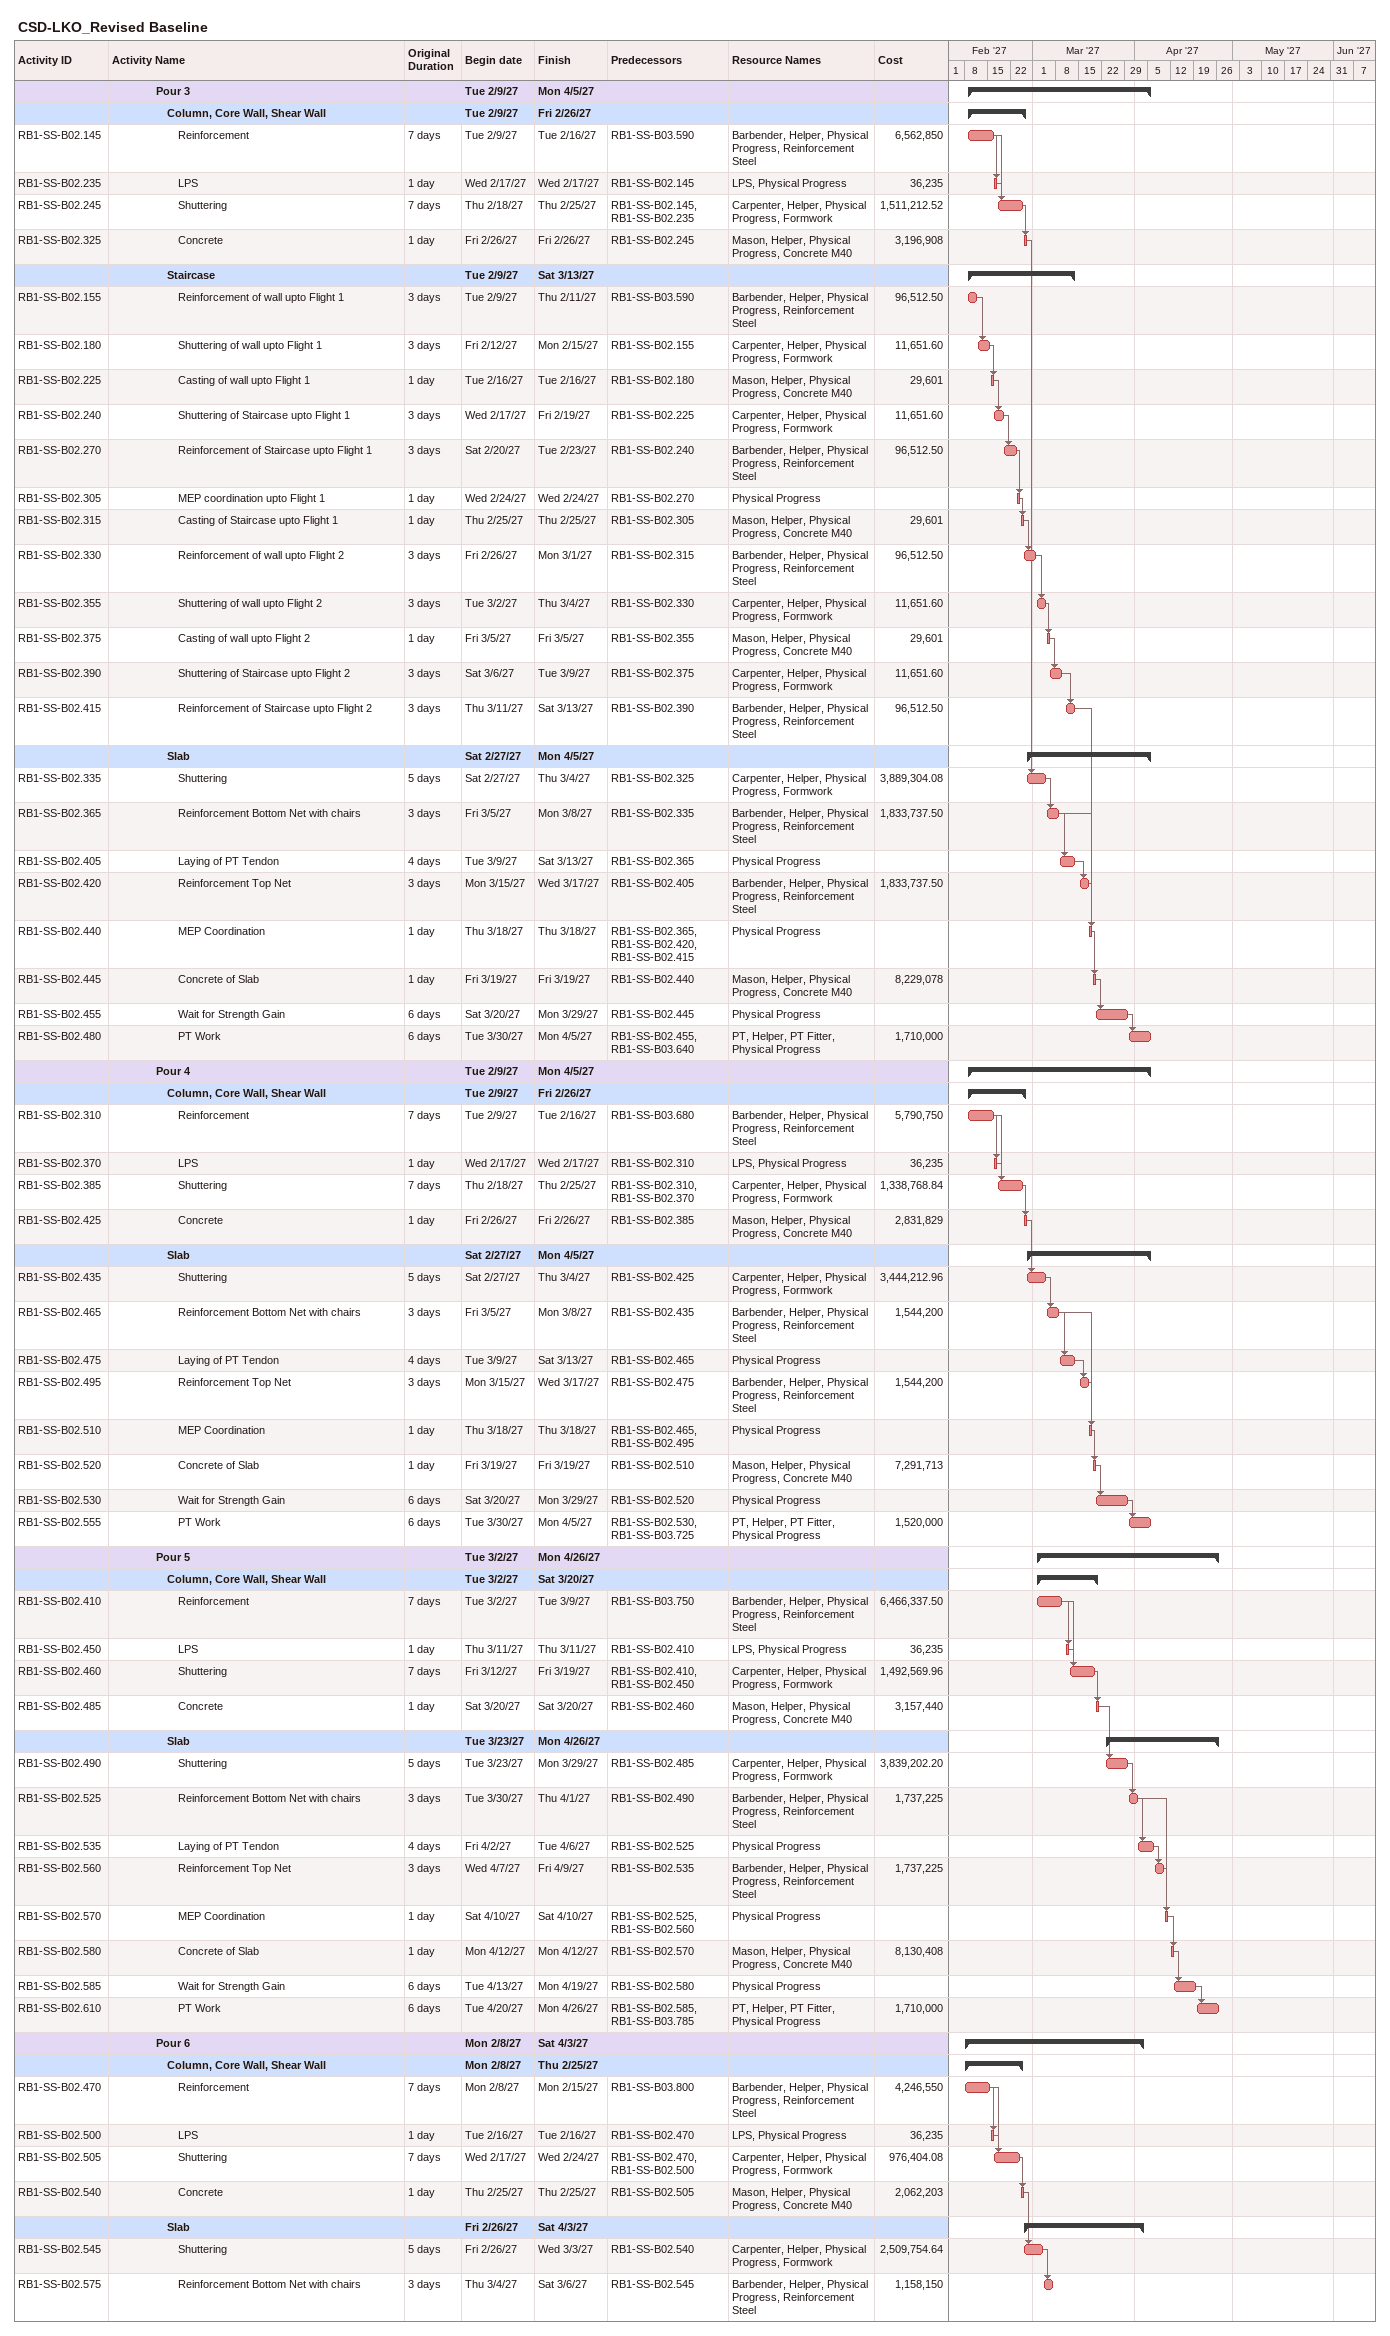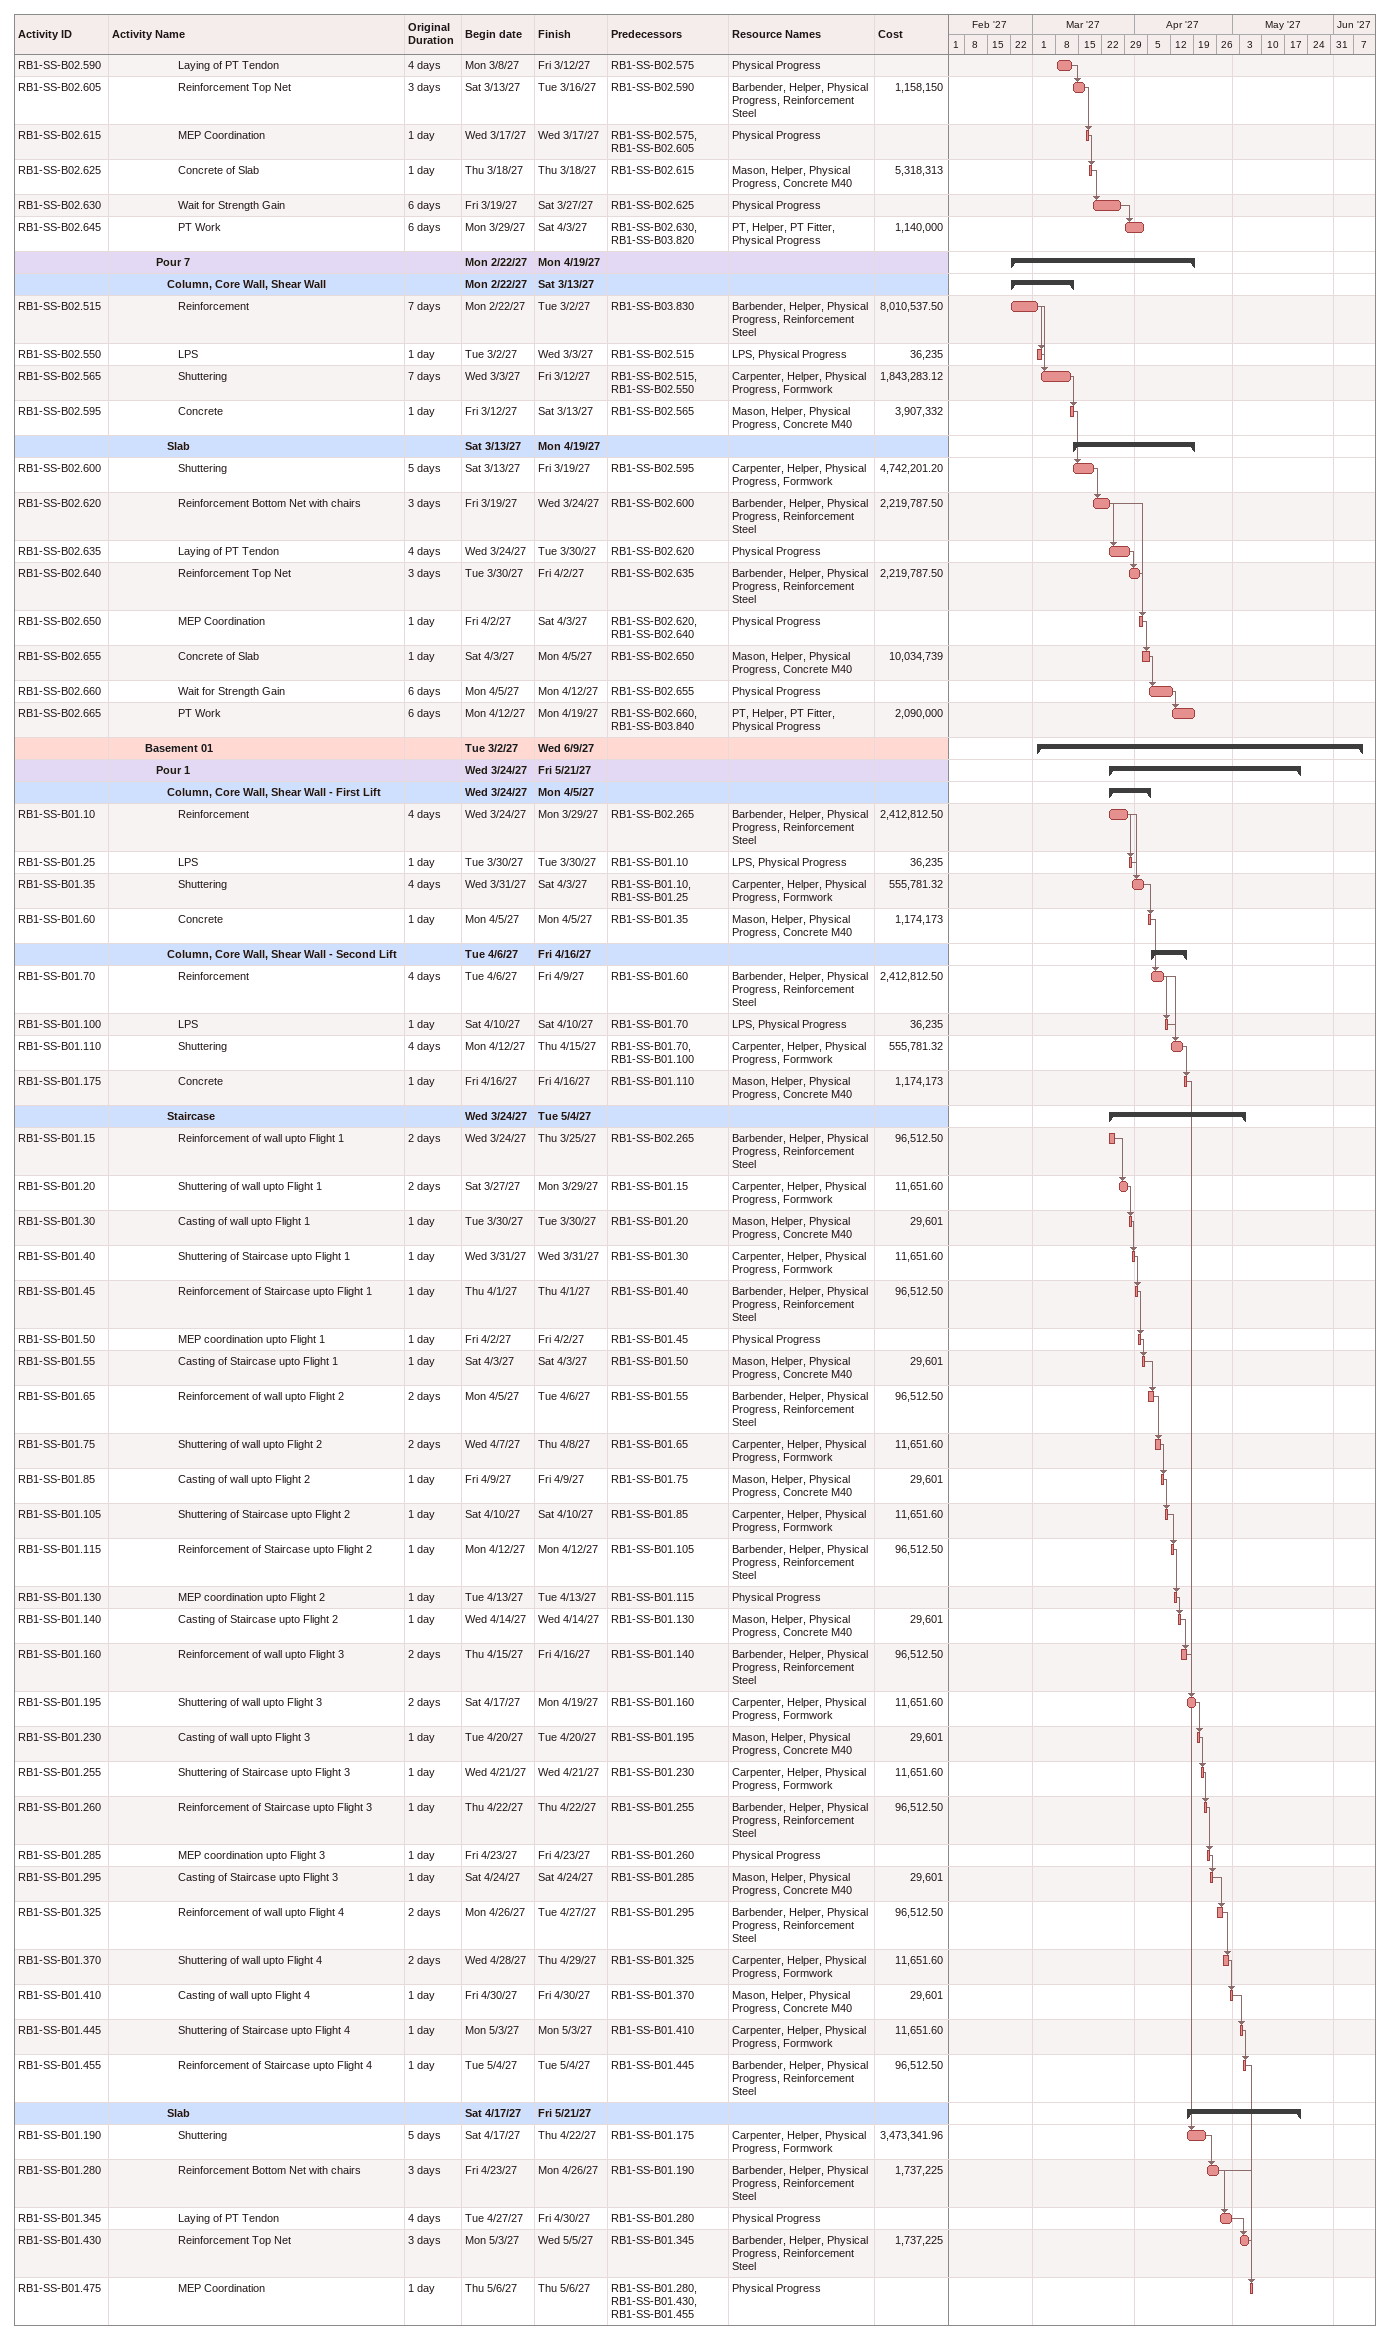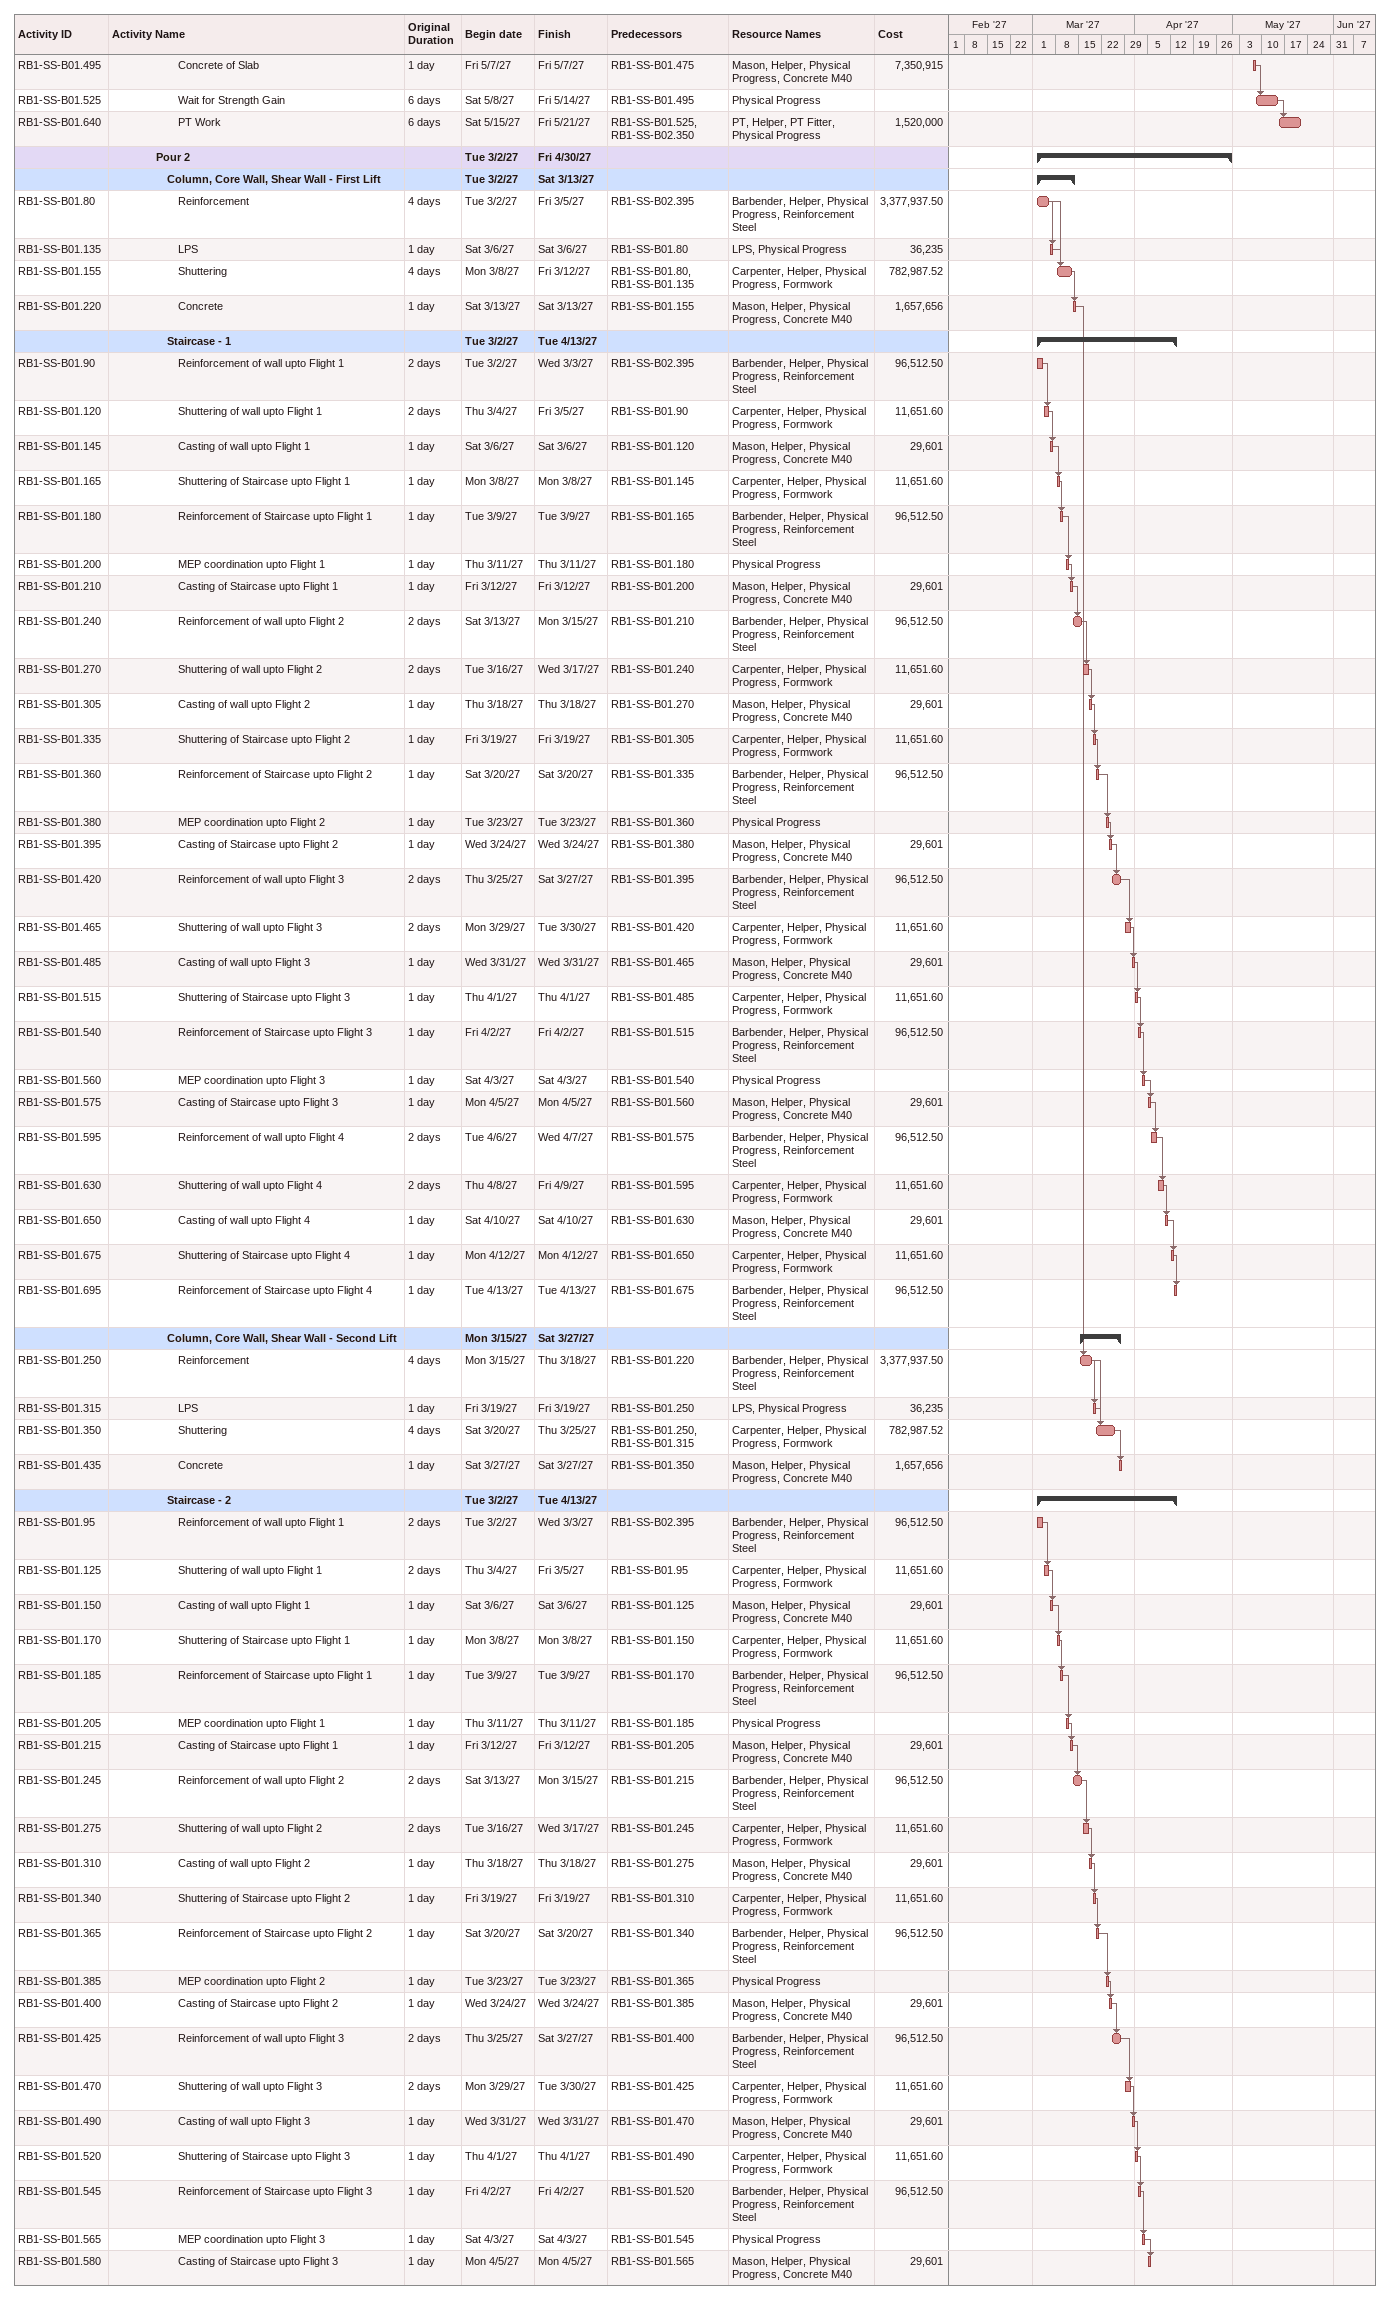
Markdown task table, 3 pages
CSD-LKO_Revised Baseline

| ID | Level | Task | Original duration | Start | Finish | Predecessors | Resources | Cost |
|---|---|---|---|---|---|---|---|---|
|  | 5 | **Pour 3** |  | 2027-02-09 | 2027-04-05 |  |  |  |
|  | 6 | **Column, Core Wall, Shear Wall** |  | 2027-02-09 | 2027-02-26 |  |  |  |
| RB1-SS-B02.145 | 7 | Reinforcement | 7d | 2027-02-09 | 2027-02-16 | RB1-SS-B03.590 | Barbender, Helper, Physical Progress, Reinforcement Steel | 6562850 |
| RB1-SS-B02.235 | 7 | LPS | 1d | 2027-02-17 | 2027-02-17 | RB1-SS-B02.145 | LPS, Physical Progress | 36235 |
| RB1-SS-B02.245 | 7 | Shuttering | 7d | 2027-02-18 | 2027-02-25 | RB1-SS-B02.145, RB1-SS-B02.235 | Carpenter, Helper, Physical Progress, Formwork | 1511212.52 |
| RB1-SS-B02.325 | 7 | Concrete | 1d | 2027-02-26 | 2027-02-26 | RB1-SS-B02.245 | Mason, Helper, Physical Progress, Concrete M40 | 3196908 |
|  | 6 | **Staircase** |  | 2027-02-09 | 2027-03-13 |  |  |  |
| RB1-SS-B02.155 | 7 | Reinforcement of wall upto Flight 1 | 3d | 2027-02-09 | 2027-02-11 | RB1-SS-B03.590 | Barbender, Helper, Physical Progress, Reinforcement Steel | 96512.50 |
| RB1-SS-B02.180 | 7 | Shuttering of wall upto Flight 1 | 3d | 2027-02-12 | 2027-02-15 | RB1-SS-B02.155 | Carpenter, Helper, Physical Progress, Formwork | 11651.60 |
| RB1-SS-B02.225 | 7 | Casting of wall upto Flight 1 | 1d | 2027-02-16 | 2027-02-16 | RB1-SS-B02.180 | Mason, Helper, Physical Progress, Concrete M40 | 29601 |
| RB1-SS-B02.240 | 7 | Shuttering of Staircase upto Flight 1 | 3d | 2027-02-17 | 2027-02-19 | RB1-SS-B02.225 | Carpenter, Helper, Physical Progress, Formwork | 11651.60 |
| RB1-SS-B02.270 | 7 | Reinforcement of Staircase upto Flight 1 | 3d | 2027-02-20 | 2027-02-23 | RB1-SS-B02.240 | Barbender, Helper, Physical Progress, Reinforcement Steel | 96512.50 |
| RB1-SS-B02.305 | 7 | MEP coordination upto Flight 1 | 1d | 2027-02-24 | 2027-02-24 | RB1-SS-B02.270 | Physical Progress |  |
| RB1-SS-B02.315 | 7 | Casting of Staircase upto Flight 1 | 1d | 2027-02-25 | 2027-02-25 | RB1-SS-B02.305 | Mason, Helper, Physical Progress, Concrete M40 | 29601 |
| RB1-SS-B02.330 | 7 | Reinforcement of wall upto Flight 2 | 3d | 2027-02-26 | 2027-03-01 | RB1-SS-B02.315 | Barbender, Helper, Physical Progress, Reinforcement Steel | 96512.50 |
| RB1-SS-B02.355 | 7 | Shuttering of wall upto Flight 2 | 3d | 2027-03-02 | 2027-03-04 | RB1-SS-B02.330 | Carpenter, Helper, Physical Progress, Formwork | 11651.60 |
| RB1-SS-B02.375 | 7 | Casting of wall upto Flight 2 | 1d | 2027-03-05 | 2027-03-05 | RB1-SS-B02.355 | Mason, Helper, Physical Progress, Concrete M40 | 29601 |
| RB1-SS-B02.390 | 7 | Shuttering of Staircase upto Flight 2 | 3d | 2027-03-06 | 2027-03-09 | RB1-SS-B02.375 | Carpenter, Helper, Physical Progress, Formwork | 11651.60 |
| RB1-SS-B02.415 | 7 | Reinforcement of Staircase upto Flight 2 | 3d | 2027-03-11 | 2027-03-13 | RB1-SS-B02.390 | Barbender, Helper, Physical Progress, Reinforcement Steel | 96512.50 |
|  | 6 | **Slab** |  | 2027-02-27 | 2027-04-05 |  |  |  |
| RB1-SS-B02.335 | 7 | Shuttering | 5d | 2027-02-27 | 2027-03-04 | RB1-SS-B02.325 | Carpenter, Helper, Physical Progress, Formwork | 3889304.08 |
| RB1-SS-B02.365 | 7 | Reinforcement Bottom Net with chairs | 3d | 2027-03-05 | 2027-03-08 | RB1-SS-B02.335 | Barbender, Helper, Physical Progress, Reinforcement Steel | 1833737.50 |
| RB1-SS-B02.405 | 7 | Laying of PT Tendon | 4d | 2027-03-09 | 2027-03-13 | RB1-SS-B02.365 | Physical Progress |  |
| RB1-SS-B02.420 | 7 | Reinforcement Top Net | 3d | 2027-03-15 | 2027-03-17 | RB1-SS-B02.405 | Barbender, Helper, Physical Progress, Reinforcement Steel | 1833737.50 |
| RB1-SS-B02.440 | 7 | MEP Coordination | 1d | 2027-03-18 | 2027-03-18 | RB1-SS-B02.365, RB1-SS-B02.420, RB1-SS-B02.415 | Physical Progress |  |
| RB1-SS-B02.445 | 7 | Concrete of Slab | 1d | 2027-03-19 | 2027-03-19 | RB1-SS-B02.440 | Mason, Helper, Physical Progress, Concrete M40 | 8229078 |
| RB1-SS-B02.455 | 7 | Wait for Strength Gain | 6d | 2027-03-20 | 2027-03-29 | RB1-SS-B02.445 | Physical Progress |  |
| RB1-SS-B02.480 | 7 | PT Work | 6d | 2027-03-30 | 2027-04-05 | RB1-SS-B02.455, RB1-SS-B03.640 | PT, Helper, PT Fitter, Physical Progress | 1710000 |
|  | 5 | **Pour 4** |  | 2027-02-09 | 2027-04-05 |  |  |  |
|  | 6 | **Column, Core Wall, Shear Wall** |  | 2027-02-09 | 2027-02-26 |  |  |  |
| RB1-SS-B02.310 | 7 | Reinforcement | 7d | 2027-02-09 | 2027-02-16 | RB1-SS-B03.680 | Barbender, Helper, Physical Progress, Reinforcement Steel | 5790750 |
| RB1-SS-B02.370 | 7 | LPS | 1d | 2027-02-17 | 2027-02-17 | RB1-SS-B02.310 | LPS, Physical Progress | 36235 |
| RB1-SS-B02.385 | 7 | Shuttering | 7d | 2027-02-18 | 2027-02-25 | RB1-SS-B02.310, RB1-SS-B02.370 | Carpenter, Helper, Physical Progress, Formwork | 1338768.84 |
| RB1-SS-B02.425 | 7 | Concrete | 1d | 2027-02-26 | 2027-02-26 | RB1-SS-B02.385 | Mason, Helper, Physical Progress, Concrete M40 | 2831829 |
|  | 6 | **Slab** |  | 2027-02-27 | 2027-04-05 |  |  |  |
| RB1-SS-B02.435 | 7 | Shuttering | 5d | 2027-02-27 | 2027-03-04 | RB1-SS-B02.425 | Carpenter, Helper, Physical Progress, Formwork | 3444212.96 |
| RB1-SS-B02.465 | 7 | Reinforcement Bottom Net with chairs | 3d | 2027-03-05 | 2027-03-08 | RB1-SS-B02.435 | Barbender, Helper, Physical Progress, Reinforcement Steel | 1544200 |
| RB1-SS-B02.475 | 7 | Laying of PT Tendon | 4d | 2027-03-09 | 2027-03-13 | RB1-SS-B02.465 | Physical Progress |  |
| RB1-SS-B02.495 | 7 | Reinforcement Top Net | 3d | 2027-03-15 | 2027-03-17 | RB1-SS-B02.475 | Barbender, Helper, Physical Progress, Reinforcement Steel | 1544200 |
| RB1-SS-B02.510 | 7 | MEP Coordination | 1d | 2027-03-18 | 2027-03-18 | RB1-SS-B02.465, RB1-SS-B02.495 | Physical Progress |  |
| RB1-SS-B02.520 | 7 | Concrete of Slab | 1d | 2027-03-19 | 2027-03-19 | RB1-SS-B02.510 | Mason, Helper, Physical Progress, Concrete M40 | 7291713 |
| RB1-SS-B02.530 | 7 | Wait for Strength Gain | 6d | 2027-03-20 | 2027-03-29 | RB1-SS-B02.520 | Physical Progress |  |
| RB1-SS-B02.555 | 7 | PT Work | 6d | 2027-03-30 | 2027-04-05 | RB1-SS-B02.530, RB1-SS-B03.725 | PT, Helper, PT Fitter, Physical Progress | 1520000 |
|  | 5 | **Pour 5** |  | 2027-03-02 | 2027-04-26 |  |  |  |
|  | 6 | **Column, Core Wall, Shear Wall** |  | 2027-03-02 | 2027-03-20 |  |  |  |
| RB1-SS-B02.410 | 7 | Reinforcement | 7d | 2027-03-02 | 2027-03-09 | RB1-SS-B03.750 | Barbender, Helper, Physical Progress, Reinforcement Steel | 6466337.50 |
| RB1-SS-B02.450 | 7 | LPS | 1d | 2027-03-11 | 2027-03-11 | RB1-SS-B02.410 | LPS, Physical Progress | 36235 |
| RB1-SS-B02.460 | 7 | Shuttering | 7d | 2027-03-12 | 2027-03-19 | RB1-SS-B02.410, RB1-SS-B02.450 | Carpenter, Helper, Physical Progress, Formwork | 1492569.96 |
| RB1-SS-B02.485 | 7 | Concrete | 1d | 2027-03-20 | 2027-03-20 | RB1-SS-B02.460 | Mason, Helper, Physical Progress, Concrete M40 | 3157440 |
|  | 6 | **Slab** |  | 2027-03-23 | 2027-04-26 |  |  |  |
| RB1-SS-B02.490 | 7 | Shuttering | 5d | 2027-03-23 | 2027-03-29 | RB1-SS-B02.485 | Carpenter, Helper, Physical Progress, Formwork | 3839202.20 |
| RB1-SS-B02.525 | 7 | Reinforcement Bottom Net with chairs | 3d | 2027-03-30 | 2027-04-01 | RB1-SS-B02.490 | Barbender, Helper, Physical Progress, Reinforcement Steel | 1737225 |
| RB1-SS-B02.535 | 7 | Laying of PT Tendon | 4d | 2027-04-02 | 2027-04-06 | RB1-SS-B02.525 | Physical Progress |  |
| RB1-SS-B02.560 | 7 | Reinforcement Top Net | 3d | 2027-04-07 | 2027-04-09 | RB1-SS-B02.535 | Barbender, Helper, Physical Progress, Reinforcement Steel | 1737225 |
| RB1-SS-B02.570 | 7 | MEP Coordination | 1d | 2027-04-10 | 2027-04-10 | RB1-SS-B02.525, RB1-SS-B02.560 | Physical Progress |  |
| RB1-SS-B02.580 | 7 | Concrete of Slab | 1d | 2027-04-12 | 2027-04-12 | RB1-SS-B02.570 | Mason, Helper, Physical Progress, Concrete M40 | 8130408 |
| RB1-SS-B02.585 | 7 | Wait for Strength Gain | 6d | 2027-04-13 | 2027-04-19 | RB1-SS-B02.580 | Physical Progress |  |
| RB1-SS-B02.610 | 7 | PT Work | 6d | 2027-04-20 | 2027-04-26 | RB1-SS-B02.585, RB1-SS-B03.785 | PT, Helper, PT Fitter, Physical Progress | 1710000 |
|  | 5 | **Pour 6** |  | 2027-02-08 | 2027-04-03 |  |  |  |
|  | 6 | **Column, Core Wall, Shear Wall** |  | 2027-02-08 | 2027-02-25 |  |  |  |
| RB1-SS-B02.470 | 7 | Reinforcement | 7d | 2027-02-08 | 2027-02-15 | RB1-SS-B03.800 | Barbender, Helper, Physical Progress, Reinforcement Steel | 4246550 |
| RB1-SS-B02.500 | 7 | LPS | 1d | 2027-02-16 | 2027-02-16 | RB1-SS-B02.470 | LPS, Physical Progress | 36235 |
| RB1-SS-B02.505 | 7 | Shuttering | 7d | 2027-02-17 | 2027-02-24 | RB1-SS-B02.470, RB1-SS-B02.500 | Carpenter, Helper, Physical Progress, Formwork | 976404.08 |
| RB1-SS-B02.540 | 7 | Concrete | 1d | 2027-02-25 | 2027-02-25 | RB1-SS-B02.505 | Mason, Helper, Physical Progress, Concrete M40 | 2062203 |
|  | 6 | **Slab** |  | 2027-02-26 | 2027-04-03 |  |  |  |
| RB1-SS-B02.545 | 7 | Shuttering | 5d | 2027-02-26 | 2027-03-03 | RB1-SS-B02.540 | Carpenter, Helper, Physical Progress, Formwork | 2509754.64 |
| RB1-SS-B02.575 | 7 | Reinforcement Bottom Net with chairs | 3d | 2027-03-04 | 2027-03-06 | RB1-SS-B02.545 | Barbender, Helper, Physical Progress, Reinforcement Steel | 1158150 |
| RB1-SS-B02.590 | 7 | Laying of PT Tendon | 4d | 2027-03-08 | 2027-03-12 | RB1-SS-B02.575 | Physical Progress |  |
| RB1-SS-B02.605 | 7 | Reinforcement Top Net | 3d | 2027-03-13 | 2027-03-16 | RB1-SS-B02.590 | Barbender, Helper, Physical Progress, Reinforcement Steel | 1158150 |
| RB1-SS-B02.615 | 7 | MEP Coordination | 1d | 2027-03-17 | 2027-03-17 | RB1-SS-B02.575, RB1-SS-B02.605 | Physical Progress |  |
| RB1-SS-B02.625 | 7 | Concrete of Slab | 1d | 2027-03-18 | 2027-03-18 | RB1-SS-B02.615 | Mason, Helper, Physical Progress, Concrete M40 | 5318313 |
| RB1-SS-B02.630 | 7 | Wait for Strength Gain | 6d | 2027-03-19 | 2027-03-27 | RB1-SS-B02.625 | Physical Progress |  |
| RB1-SS-B02.645 | 7 | PT Work | 6d | 2027-03-29 | 2027-04-03 | RB1-SS-B02.630, RB1-SS-B03.820 | PT, Helper, PT Fitter, Physical Progress | 1140000 |
|  | 5 | **Pour 7** |  | 2027-02-22 | 2027-04-19 |  |  |  |
|  | 6 | **Column, Core Wall, Shear Wall** |  | 2027-02-22 | 2027-03-13 |  |  |  |
| RB1-SS-B02.515 | 7 | Reinforcement | 7d | 2027-02-22 | 2027-03-02 | RB1-SS-B03.830 | Barbender, Helper, Physical Progress, Reinforcement Steel | 8010537.50 |
| RB1-SS-B02.550 | 7 | LPS | 1d | 2027-03-02 | 2027-03-03 | RB1-SS-B02.515 | LPS, Physical Progress | 36235 |
| RB1-SS-B02.565 | 7 | Shuttering | 7d | 2027-03-03 | 2027-03-12 | RB1-SS-B02.515, RB1-SS-B02.550 | Carpenter, Helper, Physical Progress, Formwork | 1843283.12 |
| RB1-SS-B02.595 | 7 | Concrete | 1d | 2027-03-12 | 2027-03-13 | RB1-SS-B02.565 | Mason, Helper, Physical Progress, Concrete M40 | 3907332 |
|  | 6 | **Slab** |  | 2027-03-13 | 2027-04-19 |  |  |  |
| RB1-SS-B02.600 | 7 | Shuttering | 5d | 2027-03-13 | 2027-03-19 | RB1-SS-B02.595 | Carpenter, Helper, Physical Progress, Formwork | 4742201.20 |
| RB1-SS-B02.620 | 7 | Reinforcement Bottom Net with chairs | 3d | 2027-03-19 | 2027-03-24 | RB1-SS-B02.600 | Barbender, Helper, Physical Progress, Reinforcement Steel | 2219787.50 |
| RB1-SS-B02.635 | 7 | Laying of PT Tendon | 4d | 2027-03-24 | 2027-03-30 | RB1-SS-B02.620 | Physical Progress |  |
| RB1-SS-B02.640 | 7 | Reinforcement Top Net | 3d | 2027-03-30 | 2027-04-02 | RB1-SS-B02.635 | Barbender, Helper, Physical Progress, Reinforcement Steel | 2219787.50 |
| RB1-SS-B02.650 | 7 | MEP Coordination | 1d | 2027-04-02 | 2027-04-03 | RB1-SS-B02.620, RB1-SS-B02.640 | Physical Progress |  |
| RB1-SS-B02.655 | 7 | Concrete of Slab | 1d | 2027-04-03 | 2027-04-05 | RB1-SS-B02.650 | Mason, Helper, Physical Progress, Concrete M40 | 10034739 |
| RB1-SS-B02.660 | 7 | Wait for Strength Gain | 6d | 2027-04-05 | 2027-04-12 | RB1-SS-B02.655 | Physical Progress |  |
| RB1-SS-B02.665 | 7 | PT Work | 6d | 2027-04-12 | 2027-04-19 | RB1-SS-B02.660, RB1-SS-B03.840 | PT, Helper, PT Fitter, Physical Progress | 2090000 |
|  | 4 | **Basement 01** |  | 2027-03-02 | 2027-06-09 |  |  |  |
|  | 5 | **Pour 1** |  | 2027-03-24 | 2027-05-21 |  |  |  |
|  | 6 | **Column, Core Wall, Shear Wall - First Lift** |  | 2027-03-24 | 2027-04-05 |  |  |  |
| RB1-SS-B01.10 | 7 | Reinforcement | 4d | 2027-03-24 | 2027-03-29 | RB1-SS-B02.265 | Barbender, Helper, Physical Progress, Reinforcement Steel | 2412812.50 |
| RB1-SS-B01.25 | 7 | LPS | 1d | 2027-03-30 | 2027-03-30 | RB1-SS-B01.10 | LPS, Physical Progress | 36235 |
| RB1-SS-B01.35 | 7 | Shuttering | 4d | 2027-03-31 | 2027-04-03 | RB1-SS-B01.10, RB1-SS-B01.25 | Carpenter, Helper, Physical Progress, Formwork | 555781.32 |
| RB1-SS-B01.60 | 7 | Concrete | 1d | 2027-04-05 | 2027-04-05 | RB1-SS-B01.35 | Mason, Helper, Physical Progress, Concrete M40 | 1174173 |
|  | 6 | **Column, Core Wall, Shear Wall - Second Lift** |  | 2027-04-06 | 2027-04-16 |  |  |  |
| RB1-SS-B01.70 | 7 | Reinforcement | 4d | 2027-04-06 | 2027-04-09 | RB1-SS-B01.60 | Barbender, Helper, Physical Progress, Reinforcement Steel | 2412812.50 |
| RB1-SS-B01.100 | 7 | LPS | 1d | 2027-04-10 | 2027-04-10 | RB1-SS-B01.70 | LPS, Physical Progress | 36235 |
| RB1-SS-B01.110 | 7 | Shuttering | 4d | 2027-04-12 | 2027-04-15 | RB1-SS-B01.70, RB1-SS-B01.100 | Carpenter, Helper, Physical Progress, Formwork | 555781.32 |
| RB1-SS-B01.175 | 7 | Concrete | 1d | 2027-04-16 | 2027-04-16 | RB1-SS-B01.110 | Mason, Helper, Physical Progress, Concrete M40 | 1174173 |
|  | 6 | **Staircase** |  | 2027-03-24 | 2027-05-04 |  |  |  |
| RB1-SS-B01.15 | 7 | Reinforcement of wall upto Flight 1 | 2d | 2027-03-24 | 2027-03-25 | RB1-SS-B02.265 | Barbender, Helper, Physical Progress, Reinforcement Steel | 96512.50 |
| RB1-SS-B01.20 | 7 | Shuttering of wall upto Flight 1 | 2d | 2027-03-27 | 2027-03-29 | RB1-SS-B01.15 | Carpenter, Helper, Physical Progress, Formwork | 11651.60 |
| RB1-SS-B01.30 | 7 | Casting of wall upto Flight 1 | 1d | 2027-03-30 | 2027-03-30 | RB1-SS-B01.20 | Mason, Helper, Physical Progress, Concrete M40 | 29601 |
| RB1-SS-B01.40 | 7 | Shuttering of Staircase upto Flight 1 | 1d | 2027-03-31 | 2027-03-31 | RB1-SS-B01.30 | Carpenter, Helper, Physical Progress, Formwork | 11651.60 |
| RB1-SS-B01.45 | 7 | Reinforcement of Staircase upto Flight 1 | 1d | 2027-04-01 | 2027-04-01 | RB1-SS-B01.40 | Barbender, Helper, Physical Progress, Reinforcement Steel | 96512.50 |
| RB1-SS-B01.50 | 7 | MEP coordination upto Flight 1 | 1d | 2027-04-02 | 2027-04-02 | RB1-SS-B01.45 | Physical Progress |  |
| RB1-SS-B01.55 | 7 | Casting of Staircase upto Flight 1 | 1d | 2027-04-03 | 2027-04-03 | RB1-SS-B01.50 | Mason, Helper, Physical Progress, Concrete M40 | 29601 |
| RB1-SS-B01.65 | 7 | Reinforcement of wall upto Flight 2 | 2d | 2027-04-05 | 2027-04-06 | RB1-SS-B01.55 | Barbender, Helper, Physical Progress, Reinforcement Steel | 96512.50 |
| RB1-SS-B01.75 | 7 | Shuttering of wall upto Flight 2 | 2d | 2027-04-07 | 2027-04-08 | RB1-SS-B01.65 | Carpenter, Helper, Physical Progress, Formwork | 11651.60 |
| RB1-SS-B01.85 | 7 | Casting of wall upto Flight 2 | 1d | 2027-04-09 | 2027-04-09 | RB1-SS-B01.75 | Mason, Helper, Physical Progress, Concrete M40 | 29601 |
| RB1-SS-B01.105 | 7 | Shuttering of Staircase upto Flight 2 | 1d | 2027-04-10 | 2027-04-10 | RB1-SS-B01.85 | Carpenter, Helper, Physical Progress, Formwork | 11651.60 |
| RB1-SS-B01.115 | 7 | Reinforcement of Staircase upto Flight 2 | 1d | 2027-04-12 | 2027-04-12 | RB1-SS-B01.105 | Barbender, Helper, Physical Progress, Reinforcement Steel | 96512.50 |
| RB1-SS-B01.130 | 7 | MEP coordination upto Flight 2 | 1d | 2027-04-13 | 2027-04-13 | RB1-SS-B01.115 | Physical Progress |  |
| RB1-SS-B01.140 | 7 | Casting of Staircase upto Flight 2 | 1d | 2027-04-14 | 2027-04-14 | RB1-SS-B01.130 | Mason, Helper, Physical Progress, Concrete M40 | 29601 |
| RB1-SS-B01.160 | 7 | Reinforcement of wall upto Flight 3 | 2d | 2027-04-15 | 2027-04-16 | RB1-SS-B01.140 | Barbender, Helper, Physical Progress, Reinforcement Steel | 96512.50 |
| RB1-SS-B01.195 | 7 | Shuttering of wall upto Flight 3 | 2d | 2027-04-17 | 2027-04-19 | RB1-SS-B01.160 | Carpenter, Helper, Physical Progress, Formwork | 11651.60 |
| RB1-SS-B01.230 | 7 | Casting of wall upto Flight 3 | 1d | 2027-04-20 | 2027-04-20 | RB1-SS-B01.195 | Mason, Helper, Physical Progress, Concrete M40 | 29601 |
| RB1-SS-B01.255 | 7 | Shuttering of Staircase upto Flight 3 | 1d | 2027-04-21 | 2027-04-21 | RB1-SS-B01.230 | Carpenter, Helper, Physical Progress, Formwork | 11651.60 |
| RB1-SS-B01.260 | 7 | Reinforcement of Staircase upto Flight 3 | 1d | 2027-04-22 | 2027-04-22 | RB1-SS-B01.255 | Barbender, Helper, Physical Progress, Reinforcement Steel | 96512.50 |
| RB1-SS-B01.285 | 7 | MEP coordination upto Flight 3 | 1d | 2027-04-23 | 2027-04-23 | RB1-SS-B01.260 | Physical Progress |  |
| RB1-SS-B01.295 | 7 | Casting of Staircase upto Flight 3 | 1d | 2027-04-24 | 2027-04-24 | RB1-SS-B01.285 | Mason, Helper, Physical Progress, Concrete M40 | 29601 |
| RB1-SS-B01.325 | 7 | Reinforcement of wall upto Flight 4 | 2d | 2027-04-26 | 2027-04-27 | RB1-SS-B01.295 | Barbender, Helper, Physical Progress, Reinforcement Steel | 96512.50 |
| RB1-SS-B01.370 | 7 | Shuttering of wall upto Flight 4 | 2d | 2027-04-28 | 2027-04-29 | RB1-SS-B01.325 | Carpenter, Helper, Physical Progress, Formwork | 11651.60 |
| RB1-SS-B01.410 | 7 | Casting of wall upto Flight 4 | 1d | 2027-04-30 | 2027-04-30 | RB1-SS-B01.370 | Mason, Helper, Physical Progress, Concrete M40 | 29601 |
| RB1-SS-B01.445 | 7 | Shuttering of Staircase upto Flight 4 | 1d | 2027-05-03 | 2027-05-03 | RB1-SS-B01.410 | Carpenter, Helper, Physical Progress, Formwork | 11651.60 |
| RB1-SS-B01.455 | 7 | Reinforcement of Staircase upto Flight 4 | 1d | 2027-05-04 | 2027-05-04 | RB1-SS-B01.445 | Barbender, Helper, Physical Progress, Reinforcement Steel | 96512.50 |
|  | 6 | **Slab** |  | 2027-04-17 | 2027-05-21 |  |  |  |
| RB1-SS-B01.190 | 7 | Shuttering | 5d | 2027-04-17 | 2027-04-22 | RB1-SS-B01.175 | Carpenter, Helper, Physical Progress, Formwork | 3473341.96 |
| RB1-SS-B01.280 | 7 | Reinforcement Bottom Net with chairs | 3d | 2027-04-23 | 2027-04-26 | RB1-SS-B01.190 | Barbender, Helper, Physical Progress, Reinforcement Steel | 1737225 |
| RB1-SS-B01.345 | 7 | Laying of PT Tendon | 4d | 2027-04-27 | 2027-04-30 | RB1-SS-B01.280 | Physical Progress |  |
| RB1-SS-B01.430 | 7 | Reinforcement Top Net | 3d | 2027-05-03 | 2027-05-05 | RB1-SS-B01.345 | Barbender, Helper, Physical Progress, Reinforcement Steel | 1737225 |
| RB1-SS-B01.475 | 7 | MEP Coordination | 1d | 2027-05-06 | 2027-05-06 | RB1-SS-B01.280, RB1-SS-B01.430, RB1-SS-B01.455 | Physical Progress |  |
| RB1-SS-B01.495 | 7 | Concrete of Slab | 1d | 2027-05-07 | 2027-05-07 | RB1-SS-B01.475 | Mason, Helper, Physical Progress, Concrete M40 | 7350915 |
| RB1-SS-B01.525 | 7 | Wait for Strength Gain | 6d | 2027-05-08 | 2027-05-14 | RB1-SS-B01.495 | Physical Progress |  |
| RB1-SS-B01.640 | 7 | PT Work | 6d | 2027-05-15 | 2027-05-21 | RB1-SS-B01.525, RB1-SS-B02.350 | PT, Helper, PT Fitter, Physical Progress | 1520000 |
|  | 5 | **Pour 2** |  | 2027-03-02 | 2027-04-30 |  |  |  |
|  | 6 | **Column, Core Wall, Shear Wall - First Lift** |  | 2027-03-02 | 2027-03-13 |  |  |  |
| RB1-SS-B01.80 | 7 | Reinforcement | 4d | 2027-03-02 | 2027-03-05 | RB1-SS-B02.395 | Barbender, Helper, Physical Progress, Reinforcement Steel | 3377937.50 |
| RB1-SS-B01.135 | 7 | LPS | 1d | 2027-03-06 | 2027-03-06 | RB1-SS-B01.80 | LPS, Physical Progress | 36235 |
| RB1-SS-B01.155 | 7 | Shuttering | 4d | 2027-03-08 | 2027-03-12 | RB1-SS-B01.80, RB1-SS-B01.135 | Carpenter, Helper, Physical Progress, Formwork | 782987.52 |
| RB1-SS-B01.220 | 7 | Concrete | 1d | 2027-03-13 | 2027-03-13 | RB1-SS-B01.155 | Mason, Helper, Physical Progress, Concrete M40 | 1657656 |
|  | 6 | **Staircase - 1** |  | 2027-03-02 | 2027-04-13 |  |  |  |
| RB1-SS-B01.90 | 7 | Reinforcement of wall upto Flight 1 | 2d | 2027-03-02 | 2027-03-03 | RB1-SS-B02.395 | Barbender, Helper, Physical Progress, Reinforcement Steel | 96512.50 |
| RB1-SS-B01.120 | 7 | Shuttering of wall upto Flight 1 | 2d | 2027-03-04 | 2027-03-05 | RB1-SS-B01.90 | Carpenter, Helper, Physical Progress, Formwork | 11651.60 |
| RB1-SS-B01.145 | 7 | Casting of wall upto Flight 1 | 1d | 2027-03-06 | 2027-03-06 | RB1-SS-B01.120 | Mason, Helper, Physical Progress, Concrete M40 | 29601 |
| RB1-SS-B01.165 | 7 | Shuttering of Staircase upto Flight 1 | 1d | 2027-03-08 | 2027-03-08 | RB1-SS-B01.145 | Carpenter, Helper, Physical Progress, Formwork | 11651.60 |
| RB1-SS-B01.180 | 7 | Reinforcement of Staircase upto Flight 1 | 1d | 2027-03-09 | 2027-03-09 | RB1-SS-B01.165 | Barbender, Helper, Physical Progress, Reinforcement Steel | 96512.50 |
| RB1-SS-B01.200 | 7 | MEP coordination upto Flight 1 | 1d | 2027-03-11 | 2027-03-11 | RB1-SS-B01.180 | Physical Progress |  |
| RB1-SS-B01.210 | 7 | Casting of Staircase upto Flight 1 | 1d | 2027-03-12 | 2027-03-12 | RB1-SS-B01.200 | Mason, Helper, Physical Progress, Concrete M40 | 29601 |
| RB1-SS-B01.240 | 7 | Reinforcement of wall upto Flight 2 | 2d | 2027-03-13 | 2027-03-15 | RB1-SS-B01.210 | Barbender, Helper, Physical Progress, Reinforcement Steel | 96512.50 |
| RB1-SS-B01.270 | 7 | Shuttering of wall upto Flight 2 | 2d | 2027-03-16 | 2027-03-17 | RB1-SS-B01.240 | Carpenter, Helper, Physical Progress, Formwork | 11651.60 |
| RB1-SS-B01.305 | 7 | Casting of wall upto Flight 2 | 1d | 2027-03-18 | 2027-03-18 | RB1-SS-B01.270 | Mason, Helper, Physical Progress, Concrete M40 | 29601 |
| RB1-SS-B01.335 | 7 | Shuttering of Staircase upto Flight 2 | 1d | 2027-03-19 | 2027-03-19 | RB1-SS-B01.305 | Carpenter, Helper, Physical Progress, Formwork | 11651.60 |
| RB1-SS-B01.360 | 7 | Reinforcement of Staircase upto Flight 2 | 1d | 2027-03-20 | 2027-03-20 | RB1-SS-B01.335 | Barbender, Helper, Physical Progress, Reinforcement Steel | 96512.50 |
| RB1-SS-B01.380 | 7 | MEP coordination upto Flight 2 | 1d | 2027-03-23 | 2027-03-23 | RB1-SS-B01.360 | Physical Progress |  |
| RB1-SS-B01.395 | 7 | Casting of Staircase upto Flight 2 | 1d | 2027-03-24 | 2027-03-24 | RB1-SS-B01.380 | Mason, Helper, Physical Progress, Concrete M40 | 29601 |
| RB1-SS-B01.420 | 7 | Reinforcement of wall upto Flight 3 | 2d | 2027-03-25 | 2027-03-27 | RB1-SS-B01.395 | Barbender, Helper, Physical Progress, Reinforcement Steel | 96512.50 |
| RB1-SS-B01.465 | 7 | Shuttering of wall upto Flight 3 | 2d | 2027-03-29 | 2027-03-30 | RB1-SS-B01.420 | Carpenter, Helper, Physical Progress, Formwork | 11651.60 |
| RB1-SS-B01.485 | 7 | Casting of wall upto Flight 3 | 1d | 2027-03-31 | 2027-03-31 | RB1-SS-B01.465 | Mason, Helper, Physical Progress, Concrete M40 | 29601 |
| RB1-SS-B01.515 | 7 | Shuttering of Staircase upto Flight 3 | 1d | 2027-04-01 | 2027-04-01 | RB1-SS-B01.485 | Carpenter, Helper, Physical Progress, Formwork | 11651.60 |
| RB1-SS-B01.540 | 7 | Reinforcement of Staircase upto Flight 3 | 1d | 2027-04-02 | 2027-04-02 | RB1-SS-B01.515 | Barbender, Helper, Physical Progress, Reinforcement Steel | 96512.50 |
| RB1-SS-B01.560 | 7 | MEP coordination upto Flight 3 | 1d | 2027-04-03 | 2027-04-03 | RB1-SS-B01.540 | Physical Progress |  |
| RB1-SS-B01.575 | 7 | Casting of Staircase upto Flight 3 | 1d | 2027-04-05 | 2027-04-05 | RB1-SS-B01.560 | Mason, Helper, Physical Progress, Concrete M40 | 29601 |
| RB1-SS-B01.595 | 7 | Reinforcement of wall upto Flight 4 | 2d | 2027-04-06 | 2027-04-07 | RB1-SS-B01.575 | Barbender, Helper, Physical Progress, Reinforcement Steel | 96512.50 |
| RB1-SS-B01.630 | 7 | Shuttering of wall upto Flight 4 | 2d | 2027-04-08 | 2027-04-09 | RB1-SS-B01.595 | Carpenter, Helper, Physical Progress, Formwork | 11651.60 |
| RB1-SS-B01.650 | 7 | Casting of wall upto Flight 4 | 1d | 2027-04-10 | 2027-04-10 | RB1-SS-B01.630 | Mason, Helper, Physical Progress, Concrete M40 | 29601 |
| RB1-SS-B01.675 | 7 | Shuttering of Staircase upto Flight 4 | 1d | 2027-04-12 | 2027-04-12 | RB1-SS-B01.650 | Carpenter, Helper, Physical Progress, Formwork | 11651.60 |
| RB1-SS-B01.695 | 7 | Reinforcement of Staircase upto Flight 4 | 1d | 2027-04-13 | 2027-04-13 | RB1-SS-B01.675 | Barbender, Helper, Physical Progress, Reinforcement Steel | 96512.50 |
|  | 6 | **Column, Core Wall, Shear Wall - Second Lift** |  | 2027-03-15 | 2027-03-27 |  |  |  |
| RB1-SS-B01.250 | 7 | Reinforcement | 4d | 2027-03-15 | 2027-03-18 | RB1-SS-B01.220 | Barbender, Helper, Physical Progress, Reinforcement Steel | 3377937.50 |
| RB1-SS-B01.315 | 7 | LPS | 1d | 2027-03-19 | 2027-03-19 | RB1-SS-B01.250 | LPS, Physical Progress | 36235 |
| RB1-SS-B01.350 | 7 | Shuttering | 4d | 2027-03-20 | 2027-03-25 | RB1-SS-B01.250, RB1-SS-B01.315 | Carpenter, Helper, Physical Progress, Formwork | 782987.52 |
| RB1-SS-B01.435 | 7 | Concrete | 1d | 2027-03-27 | 2027-03-27 | RB1-SS-B01.350 | Mason, Helper, Physical Progress, Concrete M40 | 1657656 |
|  | 6 | **Staircase - 2** |  | 2027-03-02 | 2027-04-13 |  |  |  |
| RB1-SS-B01.95 | 7 | Reinforcement of wall upto Flight 1 | 2d | 2027-03-02 | 2027-03-03 | RB1-SS-B02.395 | Barbender, Helper, Physical Progress, Reinforcement Steel | 96512.50 |
| RB1-SS-B01.125 | 7 | Shuttering of wall upto Flight 1 | 2d | 2027-03-04 | 2027-03-05 | RB1-SS-B01.95 | Carpenter, Helper, Physical Progress, Formwork | 11651.60 |
| RB1-SS-B01.150 | 7 | Casting of wall upto Flight 1 | 1d | 2027-03-06 | 2027-03-06 | RB1-SS-B01.125 | Mason, Helper, Physical Progress, Concrete M40 | 29601 |
| RB1-SS-B01.170 | 7 | Shuttering of Staircase upto Flight 1 | 1d | 2027-03-08 | 2027-03-08 | RB1-SS-B01.150 | Carpenter, Helper, Physical Progress, Formwork | 11651.60 |
| RB1-SS-B01.185 | 7 | Reinforcement of Staircase upto Flight 1 | 1d | 2027-03-09 | 2027-03-09 | RB1-SS-B01.170 | Barbender, Helper, Physical Progress, Reinforcement Steel | 96512.50 |
| RB1-SS-B01.205 | 7 | MEP coordination upto Flight 1 | 1d | 2027-03-11 | 2027-03-11 | RB1-SS-B01.185 | Physical Progress |  |
| RB1-SS-B01.215 | 7 | Casting of Staircase upto Flight 1 | 1d | 2027-03-12 | 2027-03-12 | RB1-SS-B01.205 | Mason, Helper, Physical Progress, Concrete M40 | 29601 |
| RB1-SS-B01.245 | 7 | Reinforcement of wall upto Flight 2 | 2d | 2027-03-13 | 2027-03-15 | RB1-SS-B01.215 | Barbender, Helper, Physical Progress, Reinforcement Steel | 96512.50 |
| RB1-SS-B01.275 | 7 | Shuttering of wall upto Flight 2 | 2d | 2027-03-16 | 2027-03-17 | RB1-SS-B01.245 | Carpenter, Helper, Physical Progress, Formwork | 11651.60 |
| RB1-SS-B01.310 | 7 | Casting of wall upto Flight 2 | 1d | 2027-03-18 | 2027-03-18 | RB1-SS-B01.275 | Mason, Helper, Physical Progress, Concrete M40 | 29601 |
| RB1-SS-B01.340 | 7 | Shuttering of Staircase upto Flight 2 | 1d | 2027-03-19 | 2027-03-19 | RB1-SS-B01.310 | Carpenter, Helper, Physical Progress, Formwork | 11651.60 |
| RB1-SS-B01.365 | 7 | Reinforcement of Staircase upto Flight 2 | 1d | 2027-03-20 | 2027-03-20 | RB1-SS-B01.340 | Barbender, Helper, Physical Progress, Reinforcement Steel | 96512.50 |
| RB1-SS-B01.385 | 7 | MEP coordination upto Flight 2 | 1d | 2027-03-23 | 2027-03-23 | RB1-SS-B01.365 | Physical Progress |  |
| RB1-SS-B01.400 | 7 | Casting of Staircase upto Flight 2 | 1d | 2027-03-24 | 2027-03-24 | RB1-SS-B01.385 | Mason, Helper, Physical Progress, Concrete M40 | 29601 |
| RB1-SS-B01.425 | 7 | Reinforcement of wall upto Flight 3 | 2d | 2027-03-25 | 2027-03-27 | RB1-SS-B01.400 | Barbender, Helper, Physical Progress, Reinforcement Steel | 96512.50 |
| RB1-SS-B01.470 | 7 | Shuttering of wall upto Flight 3 | 2d | 2027-03-29 | 2027-03-30 | RB1-SS-B01.425 | Carpenter, Helper, Physical Progress, Formwork | 11651.60 |
| RB1-SS-B01.490 | 7 | Casting of wall upto Flight 3 | 1d | 2027-03-31 | 2027-03-31 | RB1-SS-B01.470 | Mason, Helper, Physical Progress, Concrete M40 | 29601 |
| RB1-SS-B01.520 | 7 | Shuttering of Staircase upto Flight 3 | 1d | 2027-04-01 | 2027-04-01 | RB1-SS-B01.490 | Carpenter, Helper, Physical Progress, Formwork | 11651.60 |
| RB1-SS-B01.545 | 7 | Reinforcement of Staircase upto Flight 3 | 1d | 2027-04-02 | 2027-04-02 | RB1-SS-B01.520 | Barbender, Helper, Physical Progress, Reinforcement Steel | 96512.50 |
| RB1-SS-B01.565 | 7 | MEP coordination upto Flight 3 | 1d | 2027-04-03 | 2027-04-03 | RB1-SS-B01.545 | Physical Progress |  |
| RB1-SS-B01.580 | 7 | Casting of Staircase upto Flight 3 | 1d | 2027-04-05 | 2027-04-05 | RB1-SS-B01.565 | Mason, Helper, Physical Progress, Concrete M40 | 29601 |
